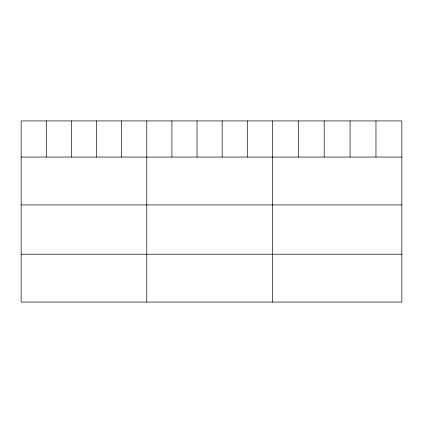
<?xml version="1.0" encoding="UTF-8"?>
<svg xmlns="http://www.w3.org/2000/svg" width="423" height="423" viewBox="0 0 423 423"><rect width="100%" height="100%" fill="white"/><g stroke="black" fill="none" stroke-linecap="round" stroke-linejoin="round"><path stroke-width="0.63" d="M401.85 157.07L401.85 302.08L21.15 302.08L21.15 120.92L401.85 120.92L401.85 157.07L21.15 157.07M21.15 204.922L401.85 204.922M21.15 254.228L401.85 254.228M375.962 120.92L375.962 157.07M350.075 120.92L350.075 157.07M324.187 120.92L324.187 157.07M298.3 120.92L298.3 157.07M272.412 120.92L272.412 302.08M247.286 120.92L247.286 157.07M222.16 120.92L222.16 157.07M197.033 120.92L197.033 157.07M171.907 120.92L171.907 157.07M146.781 120.92L146.781 302.08M121.655 120.92L121.655 157.07M96.529 120.92L96.529 157.07M71.402 120.92L71.402 157.07M46.276 120.92L46.276 157.07"/></g></svg>
